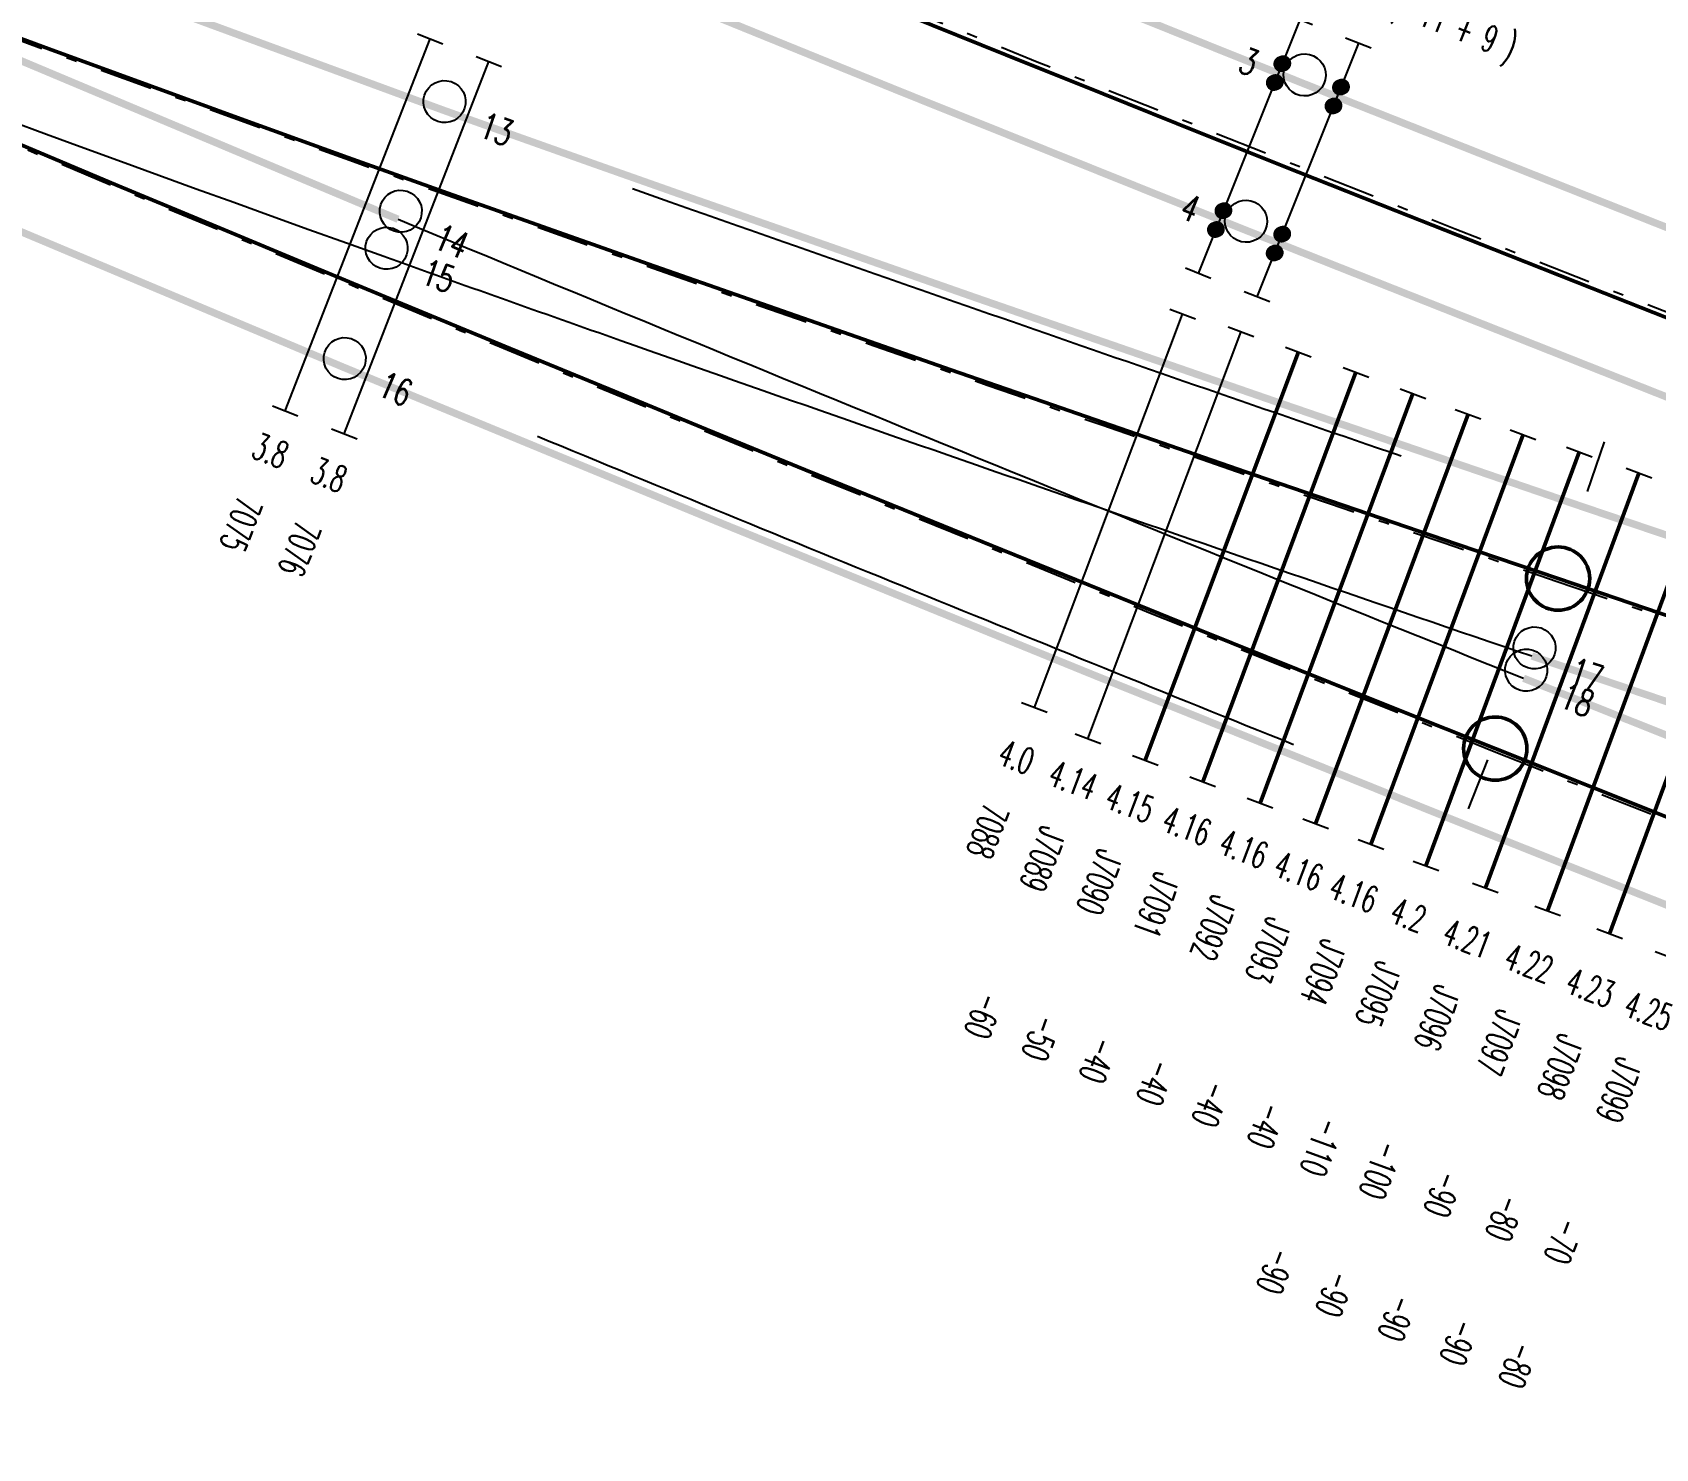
# Model space of a CAD drawing. Extents: x 2687065 to 2691361, y 1253360 to 1255888.
# Drawn here: x 2689191.22 to 2689206.61, y 1254943.96 to 1254957.4 of the extents above; entities that cross this region are included whole.
import ezdxf
from ezdxf.enums import TextEntityAlignment as Align

# ---------------------------------------------------------------- set-up
doc = ezdxf.new("R2010")
doc.units = 0
doc.header["$MEASUREMENT"] = 0
doc.linetypes.add('STRICHPUNKT', pattern=[1, 0.5, -0.25, 0, -0.25])
for name, color, linetype in [('A-GL-0013-_____', 1, 'STRICHPUNKT'), ('A-GL-0014-_____', 1, 'STRICHPUNKT'), ('A-HS-0013-_____', 1, 'STRICHPUNKT'), ('A-N1-0013-_____', 1, 'STRICHPUNKT'), ('BS-TR-A-Gleisstrang-LinieGeometrie', 7, 'Continuous'), ('BS-TR-A-Weiche-PunktGeometrie', 7, 'Continuous'), ('E-HS-0013-_____', 1, 'Continuous'), ('E-N1-0013-_____', 1, 'Continuous'), ('L-GL-0013-_____', 2, 'Continuous'), ('L-GL-0014-_____', 2, 'Continuous'), ('L-HS-0013-_____', 4, 'Continuous'), ('L-N1-0013-_____', 3, 'Continuous'), ('L-ST-0013-_____', 7, 'Continuous'), ('L-ST-0014-_____', 7, 'Continuous'), ('P-OF-0014-_____', 7, 'Continuous'), ('S-ON-0013-_____', 7, 'Continuous'), ('S-ON-0014-_____', 7, 'Continuous'), ('T-00', 7, 'Continuous'), ('T-SS-0013-_____', 7, 'Continuous'), ('T-SS-0014-_____', 7, 'Continuous'), ('T-ST', 7, 'Continuous')]:
    doc.layers.add(name, color=color, linetype=linetype)
doc.layers.get('P-OF-0014-_____').off()
doc.styles.add('R6', font='simplex.shx', dxfattribs={"width": 0.6})
doc.styles.add('R7', font='simplex.shx', dxfattribs={"width": 0.7})

# ---------------------------------------------------------------- blocks, each defined once
blk = doc.blocks.new('WeiVlpSchwelleR')
at = {"color": 7}
for p, q in [((-0.4999999999999886, -0.1300000000000048), (-0.4999999999999886, 0.1299999999999719)), ((0.5000000000000153, -0.1300000000000075), (0.5000000000000082, 0.1299999999999692))]:
    blk.add_line(p, q, dxfattribs=at)
at = {"color": 0, "linetype": 'ByBlock', "lineweight": -2}
blk.add_line((0.5000000000000118, -1.201402631621339e-14), (-0.4999999999999868, 4.853087807381139e-15), dxfattribs=at)
at = {"style": 'R6', "width": 0.6}
blk.add_attdef('LAENGE', text='', height=0.25, rotation=90, dxfattribs=at).set_placement((1.229737067022978, 0.007106245459260857, 6e-06), align=Align.MIDDLE)
at = {"style": 'R6', "width": 0.6, "flags": 1}
for tag, p in [('WVP-SKML', (-3, -5.426215032855453e-14, 2e-06)), ('WVP-SKMR', (5, -5.426215032855453e-14, 2e-06))]:
    blk.add_attdef(tag, text='', height=0.25, rotation=180, dxfattribs=at).set_placement(p, align=Align.MIDDLE_CENTER)
for tag, rotation, p in [('VERKLINKS', 180, (-0.8611075787620777, -8.73603956063954e-05, 2e-06)), ('VERKRECHTS', 179.9999999999973, (0.8750000000000082, -5.459328261269093e-14, 2e-06))]:
    blk.add_attdef(tag, text='', height=0.25, rotation=rotation, dxfattribs=at).set_placement(p, align=Align.MIDDLE)
at = {"color": 1, "extrusion": (-1, 1.836970198721029e-16, 1.224646799147353e-16), "style": 'R6', "width": 0.6, "flags": 8}
blk.add_attdef('WVP-ANL', text='', height=0.25, rotation=270, dxfattribs=at).set_placement((1.829950611378862e-14, -6.12323399573665e-17, 0.4999999999999904), align=Align.MIDDLE)
at = {"style": 'R6', "width": 0.6, "flags": 1}
blk.add_attdef('VERSCHIEBUNG', text='', height=0.25, rotation=179.9999999999999, dxfattribs=at).set_placement((1.75503510535756, -5.395683899678261e-14, 2.000000000057511e-06), align=Align.MIDDLE_LEFT)
at = {"color": 1, "extrusion": (1, -1.83697019872103e-16, 3.374459510989179e-32), "style": 'R6', "width": 0.6, "flags": 8}
blk.add_attdef('WVP-ANR', text='', height=0.25, rotation=270, dxfattribs=at).set_placement((-1.90594986648479e-14, -7.137320858570557e-15, 0.5000000000000118), align=Align.MIDDLE)
at = {"style": 'R6', "width": 0.6}
blk.add_attdef('BEZEICHNUNG', text='', height=0.25, rotation=180, dxfattribs=at).set_placement((3.371428571428583, -5.426215032855453e-14, 2.000000000057511e-06), align=Align.MIDDLE_LEFT)
blk = doc.blocks.new('st_Norm_a')
at = {"color": 0, "linetype": 'ByBlock', "lineweight": -2}
blk.add_circle((0, 0, 1), 0.2, dxfattribs=at)
at = {"layer": 'T-ST', "color": 0, "linetype": 'ByBlock', "lineweight": -2, "style": 'R7', "width": 0.7}
blk.add_attdef('WVP-STNR', text='', height=0.25, dxfattribs=at).set_placement((0.55, 0), align=Align.MIDDLE)
blk = doc.blocks.new('st_KlaM_a')
at = {"color": 6, "elevation": 5, "flags": 128}
blk.add_lwpolyline([(0, -0.25), (0, 0.2500000000000002)], dxfattribs=at)
at = {"color": 0, "elevation": 5, "flags": 128}
blk.add_lwpolyline([(0, -0.25), (0, 0.2500000000000002)], dxfattribs=at)
blk = doc.blocks.new('VisualisierungSpannklemmeGelb')
at = {"linetype": 'ByBlock', "lineweight": -2}
h = blk.add_hatch(dxfattribs=at)
h.set_pattern_fill('ANSI31', color=0, scale=0.005, style=0)
h.set_pattern_definition([(45, (-0.0965000000000017, 1.706967900361178e-15), (-0.0004419417382415922, 0.0004419417382415923), [])])
h.paths.add_polyline_path([(-0.0215000000000017, 1.706967900361178e-15, 1), (-0.1715000000000017, 1.706967900361178e-15, 1)])
h = blk.add_hatch(dxfattribs=at)
h.set_pattern_fill('ANSI31', color=0, scale=0.005, style=0)
h.set_pattern_definition([(45, (0.09649999999999831, 1.706967900361178e-15), (-0.0004419417382415922, 0.0004419417382415923), [])])
h.paths.add_polyline_path([(0.1714999999999983, 1.706967900361178e-15, 1), (0.02149999999999831, 1.706967900361178e-15, 1)])
blk = doc.blocks.new('pla_Bef-WsSkl1K')
blk.add_lwpolyline([(-0.1, -0.1), (0.1, -0.1), (0.1, 0.1), (-0.1, 0.1)], close=True)
at = {"layer": 'T-00'}
blk.add_blockref('VisualisierungSpannklemmeGelb', (0, 0), dxfattribs=at)
at = {"style": 'R7', "width": 0.7}
blk.add_attdef('WVP-PLNR', text='', height=0.2, dxfattribs=at).set_placement((0, 0), align=Align.MIDDLE_LEFT)
at = {"style": 'R7', "width": 0.7, "flags": 1}
for tag, p in [('WVP-PLDI', (0.4400000000000003, -0.2)), ('WVP-PLSP', (0.4771428571428575, -0.4)), ('WVP-PLFK', (0.4714285714285725, -0.6))]:
    blk.add_attdef(tag, text='', height=0.2, dxfattribs=at).set_placement(p, align=Align.MIDDLE)

msp = doc.modelspace()

# ---------------------------------------------------------------- linework, layer by layer
at = {"layer": 'A-GL-0013-_____', "extrusion": (0.02521914972572503, 0.07637716217026169, 0.9967600130351985), "elevation": 164121.6433555596, "flags": 128}
for points in [[(-2160120.240616554, -2028220.163726023, 0.006928306320745876), (-2160139.599710866, -2028220.247487488)], [(-2160120.178813715, -2028218.439258056, 0.005070943464862555), (-2160138.409095684, -2028217.490949743)]]:
    msp.add_lwpolyline(points, format="xyb", dxfattribs=at)
at = {"layer": 'A-GL-0014-_____', "extrusion": (0.01856783197649532, 0.07832280268803682, 0.9967551224823394), "elevation": 148676.4978869476, "flags": 128}
msp.add_lwpolyline([(-2327079.052213841, -1835454.512072846, 0.0004287539484845768), (-2327080.535955469, -1835454.086695016, 0.03943044475241132), (-2327214.359740658, -1835427.025257246)], format="xyb", dxfattribs=at)
at = {"layer": 'A-HS-0013-_____', "extrusion": (0.02521914972572503, 0.07637716217026169, 0.9967600130351985), "elevation": 164121.6433555596, "flags": 128}
msp.add_lwpolyline([(-2160063.946759893, -2028223.712070315, 0.01569239623404082), (-2160120.178813715, -2028218.439258056)], format="xyb", dxfattribs=at)
at = {"layer": 'A-N1-0013-_____', "extrusion": (0.02521914972572503, 0.07637716217026169, 0.9967600130351985), "elevation": 164121.6433555596, "flags": 128}
msp.add_lwpolyline([(-2160063.946759893, -2028223.712070315, 0.02628544569023457), (-2160111.104385982, -2028220.29687032, 0.00253812767250049), (-2160120.240616554, -2028220.163726023)], format="xyb", dxfattribs=at)
at = {"layer": 'BS-TR-A-Gleisstrang-LinieGeometrie', "color": 2, "lineweight": 50, "true_color": 0xffff00}
for points in [[(2689190.42612436, 1254957.59096487, 453.88955489093), (2689191.37063267, 1254957.24353217, 453.893421241229), (2689192.31591561, 1254956.89821264, 453.897197482298), (2689193.26196846, 1254956.55500801, 453.900883614227), (2689194.2087865, 1254956.21391999, 453.904479637105), (2689195.15636497, 1254955.8749503, 453.907985551019), (2689196.10469915, 1254955.53810062, 453.911401356053), (2689197.05378429, 1254955.20337264, 453.914727052289), (2689197.05378, 1254955.20337, 453.91473), (2689198.01173256, 1254954.86733173, 453.918010974559), (2689198.97006356, 1254954.53237422, 453.921279140535), (2689199.92877178, 1254954.1984979, 453.924547306511), (2689200.88785599, 1254953.8657032, 453.9278154724871), (2689201.84731497, 1254953.53399054, 453.931083638463), (2689202.80714751, 1254953.20336034, 453.93435180444), (2689203.76735239, 1254952.87381302, 453.9376199704161), (2689204.72792837, 1254952.545349, 453.940888136392), (2689205.68887425, 1254952.21796871, 453.944156302368)], [(2689199.52294803, 1254957.55972949, 453.6754669056569), (2689200.44822962, 1254957.18692078, 453.682480144494), (2689201.37393954, 1254956.81517692, 453.68949338333), (2689202.30007658, 1254956.44449843, 453.696506622167), (2689203.2266395, 1254956.07488579, 453.7035198610041), (2689204.15362708, 1254955.70633949, 453.71053309984), (2689205.0810381, 1254955.33886002, 453.717546338677), (2689206.00887132, 1254954.97244787, 453.724559577513), (2689206.93712552, 1254954.60710351, 453.73157281635)], [(2689191.09168095, 1254956.33794498, 453.969865443719), (2689192.0220836, 1254955.94842157, 453.9773983954701), (2689192.95292222, 1254955.55994113, 453.984931347221), (2689193.88419563, 1254955.17250414, 453.992464298972), (2689194.81590266, 1254954.7861111, 453.999997250723), (2689195.74804215, 1254954.40076249, 454.007530202474), (2689196.68061293, 1254954.01645878, 454.015063154225), (2689197.61361381, 1254953.63320048, 454.022596105977), (2689198.54704364, 1254953.25098805, 454.0301290577279), (2689199.48090123, 1254952.86982198, 454.037662009479), (2689200.41518542, 1254952.48970274, 454.04519496123), (2689201.34989504, 1254952.11063082, 454.052727912981), (2689202.2850289, 1254951.73260669, 454.060260864732), (2689203.22058583, 1254951.35563082, 454.067793816483), (2689204.15656466, 1254950.97970368, 454.075326768235), (2689205.09296422, 1254950.60482576, 454.0828597199859)], [(2689205.68887408, 1254952.21798201, 453.94415), (2689206.65375558, 1254951.89061703, 453.94743030883), (2689207.61911351, 1254951.56465969, 453.95071061766), (2689208.58494584, 1254951.24011068, 453.953990926491), (2689209.55125049, 1254950.91697069, 453.9572712353209), (2689210.51802541, 1254950.59524041, 453.960551544151), (2689211.48526856, 1254950.27492053, 453.963831852982), (2689212.45297787, 1254949.95601172, 453.967112161812), (2689213.42115128, 1254949.63851467, 453.970392470642), (2689214.38978673, 1254949.32243005, 453.973672779472), (2689215.35888217, 1254949.00775853, 453.976953088303), (2689216.32843553, 1254948.69450078, 453.980192805165), (2689217.29844475, 1254948.38265747, 453.98307077473), (2689218.26890776, 1254948.07222926, 453.985934861486), (2689219.2398225, 1254947.76321682, 453.988798948242), (2689220.21118691, 1254947.45562079, 453.991663034998), (2689221.18299892, 1254947.14944184, 453.994527121754), (2689222.15525646, 1254946.84468061, 453.99739120851), (2689223.12795746, 1254946.54133775, 454.000255295266), (2689224.10109986, 1254946.23941391, 454.003119382022)], [(2689205.09296422, 1254950.60482576, 454.0828597199859), (2689206.03486288, 1254950.22897389, 454.090433507282), (2689206.97718446, 1254949.85418358, 454.098007294577), (2689207.91992775, 1254949.48045532, 454.105581081873), (2689208.86309156, 1254949.10778958, 454.113154869169), (2689209.80667469, 1254948.73618683, 454.120728656465), (2689210.75067594, 1254948.36564754, 454.128302443761), (2689211.69509412, 1254947.99617219, 454.135876231057), (2689212.63992802, 1254947.62776125, 454.143450018352), (2689213.58517645, 1254947.26041517, 454.151023805648), (2689214.5308382, 1254946.89413444, 454.158597592944), (2689215.47691208, 1254946.5289195, 454.16617138024), (2689216.42339688, 1254946.16477084, 454.173697806577), (2689217.3702914, 1254945.8016889, 454.181116031311), (2689218.31759444, 1254945.43967415, 454.188413253804), (2689219.26530479, 1254945.07872706, 454.195589474369), (2689220.21342126, 1254944.71884807, 454.202644693311), (2689221.16194264, 1254944.36003765, 454.209578910932), (2689222.11086773, 1254944.00229624, 454.216392127527)]]:
    msp.add_polyline3d(points, dxfattribs=at)
at = {"layer": 'BS-TR-A-Weiche-PunktGeometrie', "color": 2, "lineweight": 50, "true_color": 0xffff00}
for centre in [(2689205.68887, 1254952.21797, 453.944149979887), (2689205.09285, 1254950.60454, 454.0828597199859)]:
    msp.add_circle(centre, 0.3, dxfattribs=at)
at = {"layer": 'E-HS-0013-_____', "extrusion": (0.02521914972572503, 0.07637716217026169, 0.9967600130351985), "elevation": 164121.6433555596, "flags": 128}
msp.add_lwpolyline([(-2160110.622230941, -2028218.432957472, 0.002150155699914495), (-2160118.350232169, -2028217.903513311, 0.002150155699914495)], format="xyb", dxfattribs=at)
at = {"layer": 'E-N1-0013-_____', "extrusion": (0.02521914972572503, 0.07637716217026169, 0.9967600130351985), "elevation": 164121.6433555595, "flags": 128}
msp.add_lwpolyline([(-2160110.743766171, -2028220.954270303, 0.000207813080530948), (-2160111.117213514, -2028220.946743734, 0.002042152628922738), (-2160118.462688902, -2028220.832408779, 0.002042152628922738)], format="xyb", dxfattribs=at)
at = {"layer": 'L-GL-0013-_____', "lineweight": 70, "extrusion": (0.02521914972572503, 0.07637716217026169, 0.9967600130351985), "const_width": 0.06999999999999999, "flags": 128}
for points, elevation in [([(-2160120.233469393, -2028219.413760078, 0.003363107562984595), (-2160129.641159627, -2028219.387385514, 0.003363107562984595)], 164121.6433555595), ([(-2160120.225368711, -2028219.18781175, 0.002653654230962587), (-2160129.755100774, -2028218.645883096, 0.002653654230962587)], 164121.6433555596)]:
    msp.add_lwpolyline(points, format="xyb", dxfattribs=dict(at, elevation=elevation))
at = {"layer": 'L-GL-0014-_____', "lineweight": 70, "extrusion": (0.01856783197649532, 0.07832280268803682, 0.9967551224823394), "const_width": 0.07, "elevation": 148676.4978869476, "flags": 128}
for points in [[(-2327181.081773268, -1835432.477512552, 0.003030889399218491), (-2327191.460148677, -1835430.871281873, 0.004844328372296042)], [(-2327180.831280716, -1835430.998525324, 0.003034293265665192), (-2327191.239291065, -1835429.387630263, 0.004844328369071612)], [(-2327191.460148677, -1835430.871281873, 0.003806246613411689), (-2327204.519797402, -1835429.032561556, 0.0008912285215409081), (-2327207.581651754, -1835428.630768991, 0.008650734494078226)], [(-2327191.239291065, -1835429.387630263, 0.00380624661087064), (-2327204.321552982, -1835427.545719488, 0.008650734488327835)]]:
    msp.add_lwpolyline(points, format="xyb", dxfattribs=at)
at = {"layer": 'L-HS-0013-_____', "lineweight": 70, "extrusion": (0.02521914972572503, 0.07637716217026169, 0.9967600130351985), "const_width": 0.06999999999999999, "elevation": 164121.6433555596, "flags": 128}
for points in [[(-2160084.640576307, -2028222.111139297, 0.006721260621088605), (-2160108.721509536, -2028219.977345901, 0.006721260621088605)], [(-2160084.509502031, -2028220.61672262, 0.006728124636994857), (-2160108.65531524, -2028218.478095298, 0.006728124636994857)], [(-2160108.65531524, -2028218.478095298, 0.00319290526771504), (-2160120.132258763, -2028217.69070436, 0.001852025061082576), (-2160126.793703813, -2028217.301171513, 0.001852025061082576)]]:
    msp.add_lwpolyline(points, format="xyb", dxfattribs=at)
at = {"layer": 'L-HS-0013-_____', "extrusion": (0.02521914972572503, 0.07637716217026169, 0.9967600130351985), "elevation": 164121.6433555596, "flags": 128}
msp.add_lwpolyline([(-2160108.721509536, -2028219.977345901, 0.003205737581653949), (-2160120.225368668, -2028219.187811753, 0.01569239623404076)], format="xyb", dxfattribs=at)
at = {"layer": 'L-N1-0013-_____', "lineweight": 70, "extrusion": (0.02521914972572503, 0.07637716217026169, 0.9967600130351985), "const_width": 0.06999999999999999, "elevation": 164121.6433555596, "flags": 128}
for points in [[(-2160084.66303742, -2028222.349967602, 0.01344690372778777), (-2160108.790330185, -2028221.098732859, 0.01344690372778777)], [(-2160108.790330185, -2028221.098732859, 0.001296294700952544), (-2160111.11918698, -2028221.046724259, 0.002538127672500584), (-2160120.247738405, -2028220.913692208, 0.00337709614839904), (-2160129.674322088, -2028220.887528234, 0.00337709614839904)]]:
    msp.add_lwpolyline(points, format="xyb", dxfattribs=at)
at = {"layer": 'L-N1-0013-_____', "extrusion": (0.02521914972572503, 0.07637716217026169, 0.9967600130351985), "elevation": 164121.6433555596, "flags": 128}
for points in [[(-2160084.524993533, -2028220.85619742, 0.01343098722672101), (-2160108.704105375, -2028219.600418855, 0.01343098722672101)], [(-2160108.704105375, -2028219.600418855, 0.00132339526854286), (-2160111.089584984, -2028219.547016381, 0.002538127672500587), (-2160120.233494704, -2028219.413759837, 0.002538127672500587)]]:
    msp.add_lwpolyline(points, format="xyb", dxfattribs=at)

# ---------------------------------------------------------------- block references
at = {"layer": 'L-ST-0013-_____', "color": 7, "extrusion": (0.02521914972572503, 0.07637716217026169, 0.9967600130351985)}
ref = msp.add_blockref('st_Norm_a', (-2160108.790330185, -2028221.098732859, 164121.6433555596), dxfattribs=dict(at, rotation=178.5721249371709))
ref.add_attrib('WVP-STNR', '13', dxfattribs={"layer": 'T-ST', "color": 0, "linetype": 'ByBlock', "lineweight": -2, "extrusion": (0.02521914972572503, 0.07637716217026169, 0.9967600130351985), "height": 0.25, "rotation": 178.572124942307, "style": 'R7', "width": 0.6999999999999998}).set_placement((-2160109.340159401, -2028221.085027661, 164121.6433555595), align=Align.MIDDLE)
ref = msp.add_blockref('st_Norm_a', (-2160108.721509536, -2028219.977345901, 164121.6433555596), dxfattribs=dict(at, rotation=175.7064772809944))
ref.add_attrib('WVP-STNR', '14', dxfattribs={"layer": 'T-ST', "color": 0, "linetype": 'ByBlock', "lineweight": -2, "extrusion": (0.02521914972572503, 0.07637716217026169, 0.9967600130351985), "height": 0.25, "rotation": 175.7064772857538, "style": 'R7', "width": 0.6999999999999998}).set_placement((-2160109.269966017, -2028219.936169604, 164121.6433555595), align=Align.MIDDLE)
ref = msp.add_blockref('st_Norm_a', (-2160108.704105375, -2028219.600418855, 164121.6433555596), dxfattribs=dict(at, rotation=178.565913955244))
ref.add_attrib('WVP-STNR', '15', dxfattribs={"layer": 'T-ST', "color": 0, "linetype": 'ByBlock', "lineweight": -2, "extrusion": (0.02521914972572503, 0.07637716217026169, 0.9967600130351985), "height": 0.2499999999999999, "rotation": 178.565913957326, "style": 'R7', "width": 0.7000000000000001}).set_placement((-2160109.253933103, -2028219.586654054, 164121.6433555596), align=Align.MIDDLE)
ref = msp.add_blockref('st_Norm_a', (-2160108.65531524, -2028218.478095298, 164121.6433555596), dxfattribs=dict(at, rotation=175.7094182006154))
ref.add_attrib('WVP-STNR', '16', dxfattribs={"layer": 'T-ST', "color": 0, "linetype": 'ByBlock', "lineweight": -2, "extrusion": (0.02521914972572503, 0.07637716217026169, 0.9967600130351985), "height": 0.25, "rotation": 175.709418205718, "style": 'R7', "width": 0.7}).set_placement((-2160109.203773835, -2028218.436947152, 164121.6433555596), align=Align.MIDDLE)
for p, rotation in [((-2160120.247738405, -2028220.913692208, 164121.6433555596), 179.453987741421), ((-2160120.132258763, -2028217.69070436, 164121.6433555596), 176.4411723979881)]:
    msp.add_blockref('st_KlaM_a', p, dxfattribs=dict(at, rotation=rotation))
ref = msp.add_blockref('st_Norm_a', (-2160120.233494704, -2028219.413759837, 164121.6433555596), dxfattribs=dict(at, rotation=179.4559203877587))
ref.add_attrib('WVP-STNR', '17', dxfattribs={"layer": 'T-ST', "color": 0, "linetype": 'ByBlock', "lineweight": -2, "extrusion": (0.02521914972572503, 0.07637716217026169, 0.9967600130351985), "height": 0.25, "rotation": 179.4559203887333, "style": 'R7', "width": 0.7}).set_placement((-2160120.783469906, -2028219.408537127, 164121.6433555595), align=Align.MIDDLE)
ref = msp.add_blockref('st_Norm_a', (-2160120.225368668, -2028219.187811753, 164121.6433555596), dxfattribs=dict(at, rotation=176.4411756988514))
ref.add_attrib('WVP-STNR', '18', dxfattribs={"layer": 'T-ST', "color": 0, "linetype": 'ByBlock', "lineweight": -2, "extrusion": (0.02521914972572503, 0.07637716217026169, 0.9967600130351985), "height": 0.25, "rotation": 176.4411756952001, "style": 'R7', "width": 0.7}).set_placement((-2160120.774308045, -2028219.153671454, 164121.6433555596), align=Align.MIDDLE)
at = {"layer": 'L-ST-0014-_____', "color": 7, "extrusion": (0.01856783197649532, 0.07832280268803682, 0.9967551224823394)}
ref = msp.add_blockref('st_Norm_a', (-2327191.460148677, -1835430.871281873, 148676.4978869476), dxfattribs=dict(at, rotation=351.5496139447621))
ref.add_attrib('WVP-STNR', '3', dxfattribs={"layer": 'T-ST', "color": 0, "linetype": 'ByBlock', "lineweight": -2, "extrusion": (0.01856783197649532, 0.07832280268803682, 0.9967551224823394), "height": 0.2500000000000001, "rotation": 171.5496139416156, "style": 'R7', "width": 0.7}).set_placement((-2327190.916119759, -1835430.95210599, 148676.4978869476), align=Align.MIDDLE)
ref = msp.add_blockref('st_Norm_a', (-2327191.239291065, -1835429.387630263, 148676.4978869476), dxfattribs=dict(at, rotation=351.5495853592415))
ref.add_attrib('WVP-STNR', '4', dxfattribs={"layer": 'T-ST', "color": 0, "linetype": 'ByBlock', "lineweight": -2, "extrusion": (0.01856783197649532, 0.07832280268803682, 0.9967551224823394), "height": 0.2500000000000001, "rotation": 171.5495853554571, "style": 'R7', "width": 0.7}).set_placement((-2327190.695262189, -1835429.468454652, 148676.4978869477), align=Align.MIDDLE)
at = {"layer": 'P-OF-0014-_____', "extrusion": (0.01856783197649532, 0.07832280268803682, 0.9967551224823394)}
for p, rotation in [((-2327191.213383444, -1835430.911517645, 148676.4978869476), 81.53307836682053), ((-2327191.806358788, -1835430.82345656, 148676.4978869476), 81.57272942383666), ((-2327190.991495172, -1835429.420942389, 148676.4978869476), 81.53307836484052), ((-2327191.58550211, -1835429.332728106, 148676.4978869476), 81.57272942183018)]:
    msp.add_blockref('pla_Bef-WsSkl1K', p, dxfattribs=dict(at, rotation=rotation))
at = {"layer": 'S-ON-0013-_____', "extrusion": (0.02521914972572503, 0.07637716217026169, 0.9967600130351985)}
ref = msp.add_blockref('WeiVlpSchwelleR', (-2160108.374871269, -2028219.805930926, 164121.6433555596), dxfattribs=dict(at, xscale=3.8, rotation=86.98432885552221))
ref.add_attrib('BEZEICHNUNG', '7075', dxfattribs={"layer": 'T-SS-0013-_____', "extrusion": (0.02521914972572503, 0.07637716217026169, 0.9967600130351985), "height": 0.25, "rotation": 86.98432886635092, "style": 'R6', "width": 0.6}).set_placement((-2160108.227397714, -2028217.006617662, 164121.6433555596), align=Align.MIDDLE_LEFT)
ref.add_attrib('LAENGE', '3.8', dxfattribs={"layer": 'T-SS-0013-_____', "extrusion": (0.02521914972572503, 0.07637716217026169, 0.9967600130351985), "height": 0.25, "rotation": 176.9843288577414, "style": 'R6', "width": 0.6}).set_placement((-2160108.259683241, -2028217.505620425, 164121.6433555596), align=Align.MIDDLE)
ref = msp.add_blockref('WeiVlpSchwelleR', (-2160108.972435735, -2028219.775999477, 164121.6433555596), dxfattribs=dict(at, xscale=3.8, rotation=87.05122011075001))
ref.add_attrib('BEZEICHNUNG', '7076', dxfattribs={"layer": 'T-SS-0013-_____', "extrusion": (0.02521914972572503, 0.07637716217026169, 0.9967600130351985), "height": 0.25, "rotation": 87.05122010164453, "style": 'R6', "width": 0.6}).set_placement((-2160108.827462734, -2028216.961613075, 164121.6433555596), align=Align.MIDDLE_LEFT)
ref.add_attrib('LAENGE', '3.8', dxfattribs={"layer": 'T-SS-0013-_____', "extrusion": (0.02521914972572503, 0.07637716217026169, 0.9967600130351985), "height": 0.25, "rotation": 177.0512201074482, "style": 'R6', "width": 0.6}).set_placement((-2160108.859208964, -2028217.460651109, 164121.6433555595), align=Align.MIDDLE)
ref = msp.add_blockref('WeiVlpSchwelleR', (-2160115.988025237, -2028219.462769418, 164121.6433555596), dxfattribs=dict(at, xscale=4, rotation=87.63363313919575))
ref.add_attrib('BEZEICHNUNG', '7088', dxfattribs={"layer": 'T-SS-0013-_____', "extrusion": (0.02521914972572503, 0.07637716217026169, 0.9967600130351985), "height": 0.25, "rotation": 87.63363314294415, "style": 'R6', "width": 0.6}).set_placement((-2160115.864090846, -2028216.463707996, 164121.6433555596), align=Align.MIDDLE_LEFT)
ref.add_attrib('LAENGE', '4.0', dxfattribs={"layer": 'T-SS-0013-_____', "extrusion": (0.02521914972572503, 0.07637716217026169, 0.9967600130351985), "height": 0.25, "rotation": 177.6336331383491, "style": 'R6', "width": 0.6}).set_placement((-2160115.891017241, -2028216.963033325, 164121.6433555596), align=Align.MIDDLE)
ref = msp.add_blockref('WeiVlpSchwelleR', (-2160116.565138533, -2028219.409531403, 164121.6433555596), dxfattribs=dict(at, xscale=4.14, rotation=87.67204497893735))
ref.add_attrib('BEZEICHNUNG', 'J7089', dxfattribs={"layer": 'T-SS-0013-_____', "extrusion": (0.02521914972572503, 0.07637716217026169, 0.9967600130351985), "height": 0.25, "rotation": 87.6720449817007, "style": 'R6', "width": 0.6}).set_placement((-2160116.443814619, -2028216.425142715, 164121.6433555595), align=Align.MIDDLE_LEFT)
ref.add_attrib('LAENGE', '4.14', dxfattribs={"layer": 'T-SS-0013-_____', "extrusion": (0.02521914972572503, 0.07637716217026169, 0.9967600130351985), "height": 0.25, "rotation": 177.6720449830092, "style": 'R6', "oblique": 359.9999999999999, "width": 0.6}).set_placement((-2160116.470148102, -2028216.924495568, 164121.6433555596), align=Align.MIDDLE)
ref.add_attrib('VERKLINKS', '-60', dxfattribs={"layer": 'T-SS-0013-_____', "extrusion": (0.02521914972572503, 0.07637716217026169, 0.9967600130351985), "height": 0.25, "rotation": 87.6720449817007, "style": 'R6', "width": 0.6}).set_placement((-2160116.36665894, -2028214.527227237, 164121.6433555595), align=Align.MIDDLE)
at = {"layer": 'S-ON-0013-_____', "color": 6, "lineweight": 50, "extrusion": (0.02521914972572503, 0.07637716217026169, 0.9967600130351985)}
ref = msp.add_blockref('WeiVlpSchwelleR', (-2160117.144212009, -2028219.391602847, 164121.6433555596), dxfattribs=dict(at, xscale=4.149999999999999, rotation=87.72874890565369))
ref.add_attrib('BEZEICHNUNG', 'J7090', dxfattribs={"layer": 'T-SS-0013-_____', "extrusion": (0.02521914972572503, 0.07637716217026169, 0.9967600130351985), "height": 0.25, "rotation": 87.7287489072324, "style": 'R6', "width": 0.6}).set_placement((-2160117.025039632, -2028216.386872385, 164121.6433555595), align=Align.MIDDLE_LEFT)
ref.add_attrib('LAENGE', '4.15', dxfattribs={"layer": 'T-SS-0013-_____', "extrusion": (0.02521914972572503, 0.07637716217026169, 0.9967600130351985), "height": 0.25, "rotation": 177.7287489052707, "style": 'R6', "oblique": 359.9999999999999, "width": 0.6}).set_placement((-2160117.050923742, -2028216.886249433, 164121.6433555596), align=Align.MIDDLE)
ref.add_attrib('VERKLINKS', '-50', dxfattribs={"layer": 'T-SS-0013-_____', "extrusion": (0.02521914972572503, 0.07637716217026169, 0.9967600130351985), "height": 0.25, "rotation": 87.7287489072324, "style": 'R6', "width": 0.6}).set_placement((-2160116.950079395, -2028214.496876452, 164121.6433555595), align=Align.MIDDLE)
ref = msp.add_blockref('WeiVlpSchwelleR', (-2160117.7237835, -2028219.374041571, 164121.6433555595), dxfattribs=dict(at, xscale=4.16, rotation=87.7661943761225))
ref.add_attrib('BEZEICHNUNG', 'J7091', dxfattribs={"layer": 'T-SS-0013-_____', "extrusion": (0.02521914972572503, 0.07637716217026169, 0.9967600130351985), "height": 0.25, "rotation": 87.7661943752303, "style": 'R6', "width": 0.6}).set_placement((-2160117.605785248, -2028216.348990561, 164121.6433555596), align=Align.MIDDLE_LEFT)
ref.add_attrib('LAENGE', '4.16', dxfattribs={"layer": 'T-SS-0013-_____', "extrusion": (0.02521914972572503, 0.07637716217026169, 0.9967600130351985), "height": 0.25, "rotation": 177.7661943767956, "style": 'R6', "oblique": 359.9999999999999, "width": 0.6}).set_placement((-2160117.631388555, -2028216.8483828, 164121.6433555596), align=Align.MIDDLE)
ref.add_attrib('VERKLINKS', '-40', dxfattribs={"layer": 'T-SS-0013-_____', "extrusion": (0.02521914972572503, 0.07637716217026169, 0.9967600130351985), "height": 0.25, "rotation": 87.7661943752303, "style": 'R6', "width": 0.6}).set_placement((-2160117.532358204, -2028214.466585058, 164121.6433555596), align=Align.MIDDLE)
ref = msp.add_blockref('WeiVlpSchwelleR', (-2160118.303171135, -2028219.351857607, 164121.6433555596), dxfattribs=dict(at, xscale=4.160000000000001, rotation=87.8032691591904))
ref.add_attrib('BEZEICHNUNG', 'J7092', dxfattribs={"layer": 'T-SS-0013-_____', "extrusion": (0.02521914972572503, 0.07637716217026169, 0.9967600130351985), "height": 0.25, "rotation": 87.80326914666223, "style": 'R6', "width": 0.6}).set_placement((-2160118.186545479, -2028216.31148359, 164121.6433555596), align=Align.MIDDLE_LEFT)
ref.add_attrib('LAENGE', '4.16', dxfattribs={"layer": 'T-SS-0013-_____', "extrusion": (0.02521914972572503, 0.07637716217026169, 0.9967600130351985), "height": 0.25, "rotation": 177.8032691535369, "style": 'R6', "oblique": 359.9999999999999, "width": 0.6}).set_placement((-2160118.211871892, -2028216.81089068, 164121.6433555595), align=Align.MIDDLE)
ref.add_attrib('VERKLINKS', '-40', dxfattribs={"layer": 'T-SS-0013-_____', "extrusion": (0.02521914972572503, 0.07637716217026169, 0.9967600130351985), "height": 0.25, "rotation": 87.80326914666223, "style": 'R6', "width": 0.6}).set_placement((-2160118.114615143, -2028214.436294802, 164121.6433555596), align=Align.MIDDLE)
ref = msp.add_blockref('WeiVlpSchwelleR', (-2160118.862099994, -2028219.330797234, 164121.6433555596), dxfattribs=dict(at, xscale=4.16, rotation=87.8581286924443))
ref.add_attrib('BEZEICHNUNG', 'J7093', dxfattribs={"layer": 'T-SS-0013-_____', "extrusion": (0.02521914972572503, 0.07637716217026169, 0.9967600130351985), "height": 0.25, "rotation": 87.85812870640306, "style": 'R6', "width": 0.6}).set_placement((-2160118.747835632, -2028216.275610998, 164121.6433555596), align=Align.MIDDLE_LEFT)
ref.add_attrib('LAENGE', '4.16', dxfattribs={"layer": 'T-SS-0013-_____', "extrusion": (0.02521914972572503, 0.07637716217026169, 0.9967600130351985), "height": 0.25, "rotation": 177.8581286839574, "style": 'R6', "oblique": 359.9999999999999, "width": 0.6}).set_placement((-2160118.772729132, -2028216.775040576, 164121.6433555596), align=Align.MIDDLE)
ref.add_attrib('VERKLINKS', '-40', dxfattribs={"layer": 'T-SS-0013-_____', "extrusion": (0.02521914972572503, 0.07637716217026169, 0.9967600130351985), "height": 0.25, "rotation": 87.85812870640306, "style": 'R6', "width": 0.6}).set_placement((-2160118.677948925, -2028214.406988969, 164121.6433555596), align=Align.MIDDLE)
ref = msp.add_blockref('WeiVlpSchwelleR', (-2160119.421041616, -2028219.310084349, 164121.6433555596), dxfattribs=dict(at, xscale=4.16, rotation=87.91230326723384))
ref.add_attrib('BEZEICHNUNG', 'J7094', dxfattribs={"layer": 'T-SS-0013-_____', "extrusion": (0.02521914972572503, 0.07637716217026169, 0.9967600130351985), "height": 0.25, "rotation": 87.91230327530825, "style": 'R6', "width": 0.6}).set_placement((-2160119.309130105, -2028216.240088972, 164121.6433555595), align=Align.MIDDLE_LEFT)
ref.add_attrib('LAENGE', '4.16', dxfattribs={"layer": 'T-SS-0013-_____', "extrusion": (0.02521914972572503, 0.07637716217026169, 0.9967600130351985), "height": 0.25, "rotation": 177.9123032751733, "style": 'R6', "oblique": 359.9999999999999, "width": 0.6}).set_placement((-2160119.333597313, -2028216.739540353, 164121.6433555596), align=Align.MIDDLE)
ref.add_attrib('VERKLINKS', '-40', dxfattribs={"layer": 'T-SS-0013-_____', "extrusion": (0.02521914972572503, 0.07637716217026169, 0.9967600130351985), "height": 0.25, "rotation": 87.91230327530825, "style": 'R6', "width": 0.6}).set_placement((-2160119.241239319, -2028214.377685394, 164121.6433555596), align=Align.MIDDLE)
ref = msp.add_blockref('WeiVlpSchwelleR', (-2160119.979848612, -2028219.299743921, 164121.6433555596), dxfattribs=dict(at, xscale=4.2, rotation=87.94799124461409))
ref.add_attrib('BEZEICHNUNG', 'J7095', dxfattribs={"layer": 'T-SS-0013-_____', "extrusion": (0.02521914972572503, 0.07637716217026169, 0.9967600130351985), "height": 0.25, "rotation": 87.94799123634239, "style": 'R6', "width": 0.6}).set_placement((-2160119.868964732, -2028216.204990183, 164121.6433555596), align=Align.MIDDLE_LEFT)
ref.add_attrib('LAENGE', '4.2', dxfattribs={"layer": 'T-SS-0013-_____', "extrusion": (0.02521914972572503, 0.07637716217026169, 0.9967600130351985), "height": 0.25, "rotation": 177.9479912472035, "style": 'R6', "width": 0.6}).set_placement((-2160119.892863553, -2028216.704465024, 164121.6433555596), align=Align.MIDDLE)
ref.add_attrib('VERKLINKS', '-110', dxfattribs={"layer": 'T-SS-0013-_____', "extrusion": (0.02521914972572503, 0.07637716217026169, 0.9967600130351985), "height": 0.25, "rotation": 87.94799123634239, "style": 'R6', "width": 0.6}).set_placement((-2160119.802447025, -2028214.348490164, 164121.6433555596), align=Align.MIDDLE)
ref.add_attrib('VERKRECHTS', '-90', dxfattribs={"layer": 'T-SS-0013-_____', "extrusion": (0.02521914972572503, 0.07637716217026169, 0.9967600130351985), "height": 0.25, "rotation": 87.94799123634239, "style": 'R6', "width": 0.6}).set_placement((-2160119.757380856, -2028213.090699632, 164121.6433555595), align=Align.MIDDLE)
ref = msp.add_blockref('WeiVlpSchwelleR', (-2160120.580073401, -2028219.283318258, 164121.6433555596), dxfattribs=dict(at, xscale=4.210000000000001, rotation=87.95624322654749))
ref.add_attrib('BEZEICHNUNG', 'J7096', dxfattribs={"layer": 'T-SS-0013-_____', "extrusion": (0.02521914972572503, 0.07637716217026169, 0.9967600130351985), "height": 0.25, "rotation": 87.95624322251773, "style": 'R6', "width": 0.6}).set_placement((-2160120.468892484, -2028216.167734545, 164121.6433555596), align=Align.MIDDLE_LEFT)
ref.add_attrib('LAENGE', '4.21', dxfattribs={"layer": 'T-SS-0013-_____', "extrusion": (0.02521914972572503, 0.07637716217026169, 0.9967600130351985), "height": 0.25, "rotation": 177.9562432300368, "style": 'R6', "oblique": 359.9999999999999, "width": 0.6}).set_placement((-2160120.492765499, -2028216.667211336, 164121.6433555596), align=Align.MIDDLE)
ref.add_attrib('VERKLINKS', '-100', dxfattribs={"layer": 'T-SS-0013-_____', "extrusion": (0.02521914972572503, 0.07637716217026169, 0.9967600130351985), "height": 0.25, "rotation": 87.95624322251773, "style": 'R6', "width": 0.6}).set_placement((-2160120.402857361, -2028214.317255529, 164121.6433555596), align=Align.MIDDLE)
ref.add_attrib('VERKRECHTS', '-90', dxfattribs={"layer": 'T-SS-0013-_____', "extrusion": (0.02521914972572503, 0.07637716217026169, 0.9967600130351985), "height": 0.25, "rotation": 87.95624322251773, "style": 'R6', "width": 0.6}).set_placement((-2160120.357972241, -2028213.059455578, 164121.6433555595), align=Align.MIDDLE)
ref = msp.add_blockref('WeiVlpSchwelleR', (-2160121.206867441, -2028219.266367225, 164121.6433555595), dxfattribs=dict(at, xscale=4.22, rotation=88.01797671994409))
ref.add_attrib('BEZEICHNUNG', 'J7097', dxfattribs={"layer": 'T-SS-0013-_____', "extrusion": (0.02521914972572503, 0.07637716217026169, 0.9967600130351985), "height": 0.25, "rotation": 88.0179767109488, "style": 'R6', "width": 0.6}).set_placement((-2160121.09829836, -2028216.129134377, 164121.6433555595), align=Align.MIDDLE_LEFT)
ref.add_attrib('LAENGE', '4.22', dxfattribs={"layer": 'T-SS-0013-_____', "extrusion": (0.02521914972572503, 0.07637716217026169, 0.9967600130351985), "height": 0.25, "rotation": 178.0179767187298, "style": 'R6', "oblique": 359.9999999999999, "width": 0.6}).set_placement((-2160121.121682184, -2028216.628635074, 164121.6433555596), align=Align.MIDDLE)
ref.add_attrib('VERKLINKS', '-90', dxfattribs={"layer": 'T-SS-0013-_____', "extrusion": (0.02521914972572503, 0.07637716217026169, 0.9967600130351985), "height": 0.25, "rotation": 88.0179767109488, "style": 'R6', "width": 0.6}).set_placement((-2160121.034458248, -2028214.284398295, 164121.6433555596), align=Align.MIDDLE)
ref.add_attrib('VERKRECHTS', '-90', dxfattribs={"layer": 'T-SS-0013-_____', "extrusion": (0.02521914972572503, 0.07637716217026169, 0.9967600130351985), "height": 0.25, "rotation": 88.0179767109488, "style": 'R6', "width": 0.6}).set_placement((-2160120.990927583, -2028213.026527883, 164121.6433555596), align=Align.MIDDLE)
ref = msp.add_blockref('WeiVlpSchwelleR', (-2160121.83167108, -2028219.249999838, 164121.6433555596), dxfattribs=dict(at, xscale=4.23, rotation=88.06397749143267))
ref.add_attrib('BEZEICHNUNG', 'J7098', dxfattribs={"layer": 'T-SS-0013-_____', "extrusion": (0.02521914972572503, 0.07637716217026169, 0.9967600130351985), "height": 0.25, "rotation": 88.06397749707484, "style": 'R6', "width": 0.6}).set_placement((-2160121.724892308, -2028216.091129345, 164121.6433555595), align=Align.MIDDLE_LEFT)
ref.add_attrib('LAENGE', '4.23', dxfattribs={"layer": 'T-SS-0013-_____', "extrusion": (0.02521914972572503, 0.07637716217026169, 0.9967600130351985), "height": 0.25, "rotation": 178.0639774881079, "style": 'R6', "width": 0.6}).set_placement((-2160121.74792494, -2028216.590647144, 164121.6433555596), align=Align.MIDDLE)
ref.add_attrib('VERKLINKS', '-80', dxfattribs={"layer": 'T-SS-0013-_____', "extrusion": (0.02521914972572503, 0.07637716217026169, 0.9967600130351985), "height": 0.25, "rotation": 88.06397749707484, "style": 'R6', "width": 0.6}).set_placement((-2160121.662714893, -2028214.251715035, 164121.6433555596), align=Align.MIDDLE)
ref.add_attrib('VERKRECHTS', '-90', dxfattribs={"layer": 'T-SS-0013-_____', "extrusion": (0.02521914972572503, 0.07637716217026169, 0.9967600130351985), "height": 0.25, "rotation": 88.06397749707484, "style": 'R6', "width": 0.6}).set_placement((-2160121.620193535, -2028212.993792117, 164121.6433555595), align=Align.MIDDLE)
ref = msp.add_blockref('WeiVlpSchwelleR', (-2160122.424336314, -2028219.230190019, 164121.6433555596), dxfattribs=dict(at, xscale=4.250000000000001, rotation=88.10721121054853))
ref.add_attrib('BEZEICHNUNG', 'J7099', dxfattribs={"layer": 'T-SS-0013-_____', "extrusion": (0.02521914972572503, 0.07637716217026169, 0.9967600130351985), "height": 0.25, "rotation": 88.10721120855952, "style": 'R6', "width": 0.6}).set_placement((-2160122.319420121, -2028216.055473345, 164121.6433555596), align=Align.MIDDLE_LEFT)
ref.add_attrib('LAENGE', '4.25', dxfattribs={"layer": 'T-SS-0013-_____', "extrusion": (0.02521914972572503, 0.07637716217026169, 0.9967600130351985), "height": 0.25, "rotation": 178.1072112046211, "style": 'R6', "width": 0.6}).set_placement((-2160122.342124065, -2028216.555006958, 164121.6433555596), align=Align.MIDDLE)
ref.add_attrib('VERKLINKS', '-70', dxfattribs={"layer": 'T-SS-0013-_____', "extrusion": (0.02521914972572503, 0.07637716217026169, 0.9967600130351985), "height": 0.25, "rotation": 88.10721120855952, "style": 'R6', "width": 0.6}).set_placement((-2160122.2587858, -2028214.220706147, 164121.6433555595), align=Align.MIDDLE)
ref.add_attrib('VERKRECHTS', '-80', dxfattribs={"layer": 'T-SS-0013-_____', "extrusion": (0.02521914972572503, 0.07637716217026169, 0.9967600130351985), "height": 0.25, "rotation": 88.10721120855952, "style": 'R6', "width": 0.6}).set_placement((-2160122.217213063, -2028212.962733879, 164121.6433555596), align=Align.MIDDLE)
at = {"layer": 'S-ON-0014-_____', "extrusion": (0.01856783197649532, 0.07832280268803682, 0.9967551224823394)}
ref = msp.add_blockref('WeiVlpSchwelleR', (-2327196.446026395, -1835429.38778106, 148676.4978869476), dxfattribs=dict(at, xscale=2.6, rotation=261.8899378788562))
ref.add_attrib('BEZEICHNUNG', 'Beton B-91 SBB-VI mit Neig W14 1435mm (total 20 / 11 + 9 )', dxfattribs={"layer": 'T-SS-0014-_____', "extrusion": (0.01856783197649532, 0.07832280268803682, 0.9967551224823394), "height": 0.25, "rotation": 171.8899378789579, "style": 'R6', "width": 0.6}).set_placement((-2327186.567081972, -1835432.624381099, 148676.4978869476), align=Align.MIDDLE_LEFT)
at = {"layer": 'S-ON-0014-_____', "extrusion": (0.01856783197649532, 0.07832280268803682, 0.9967551224823394), "xscale": 2.6}
for p, rotation in [((-2327191.102439308, -1835430.166230017, 148676.4978869476), 261.5330783658297), ((-2327191.695930449, -1835430.078092333, 148676.4978869476), 261.5727294228325)]:
    msp.add_blockref('WeiVlpSchwelleR', p, dxfattribs=dict(at, rotation=rotation))

doc.saveas('drawing.dxf')
